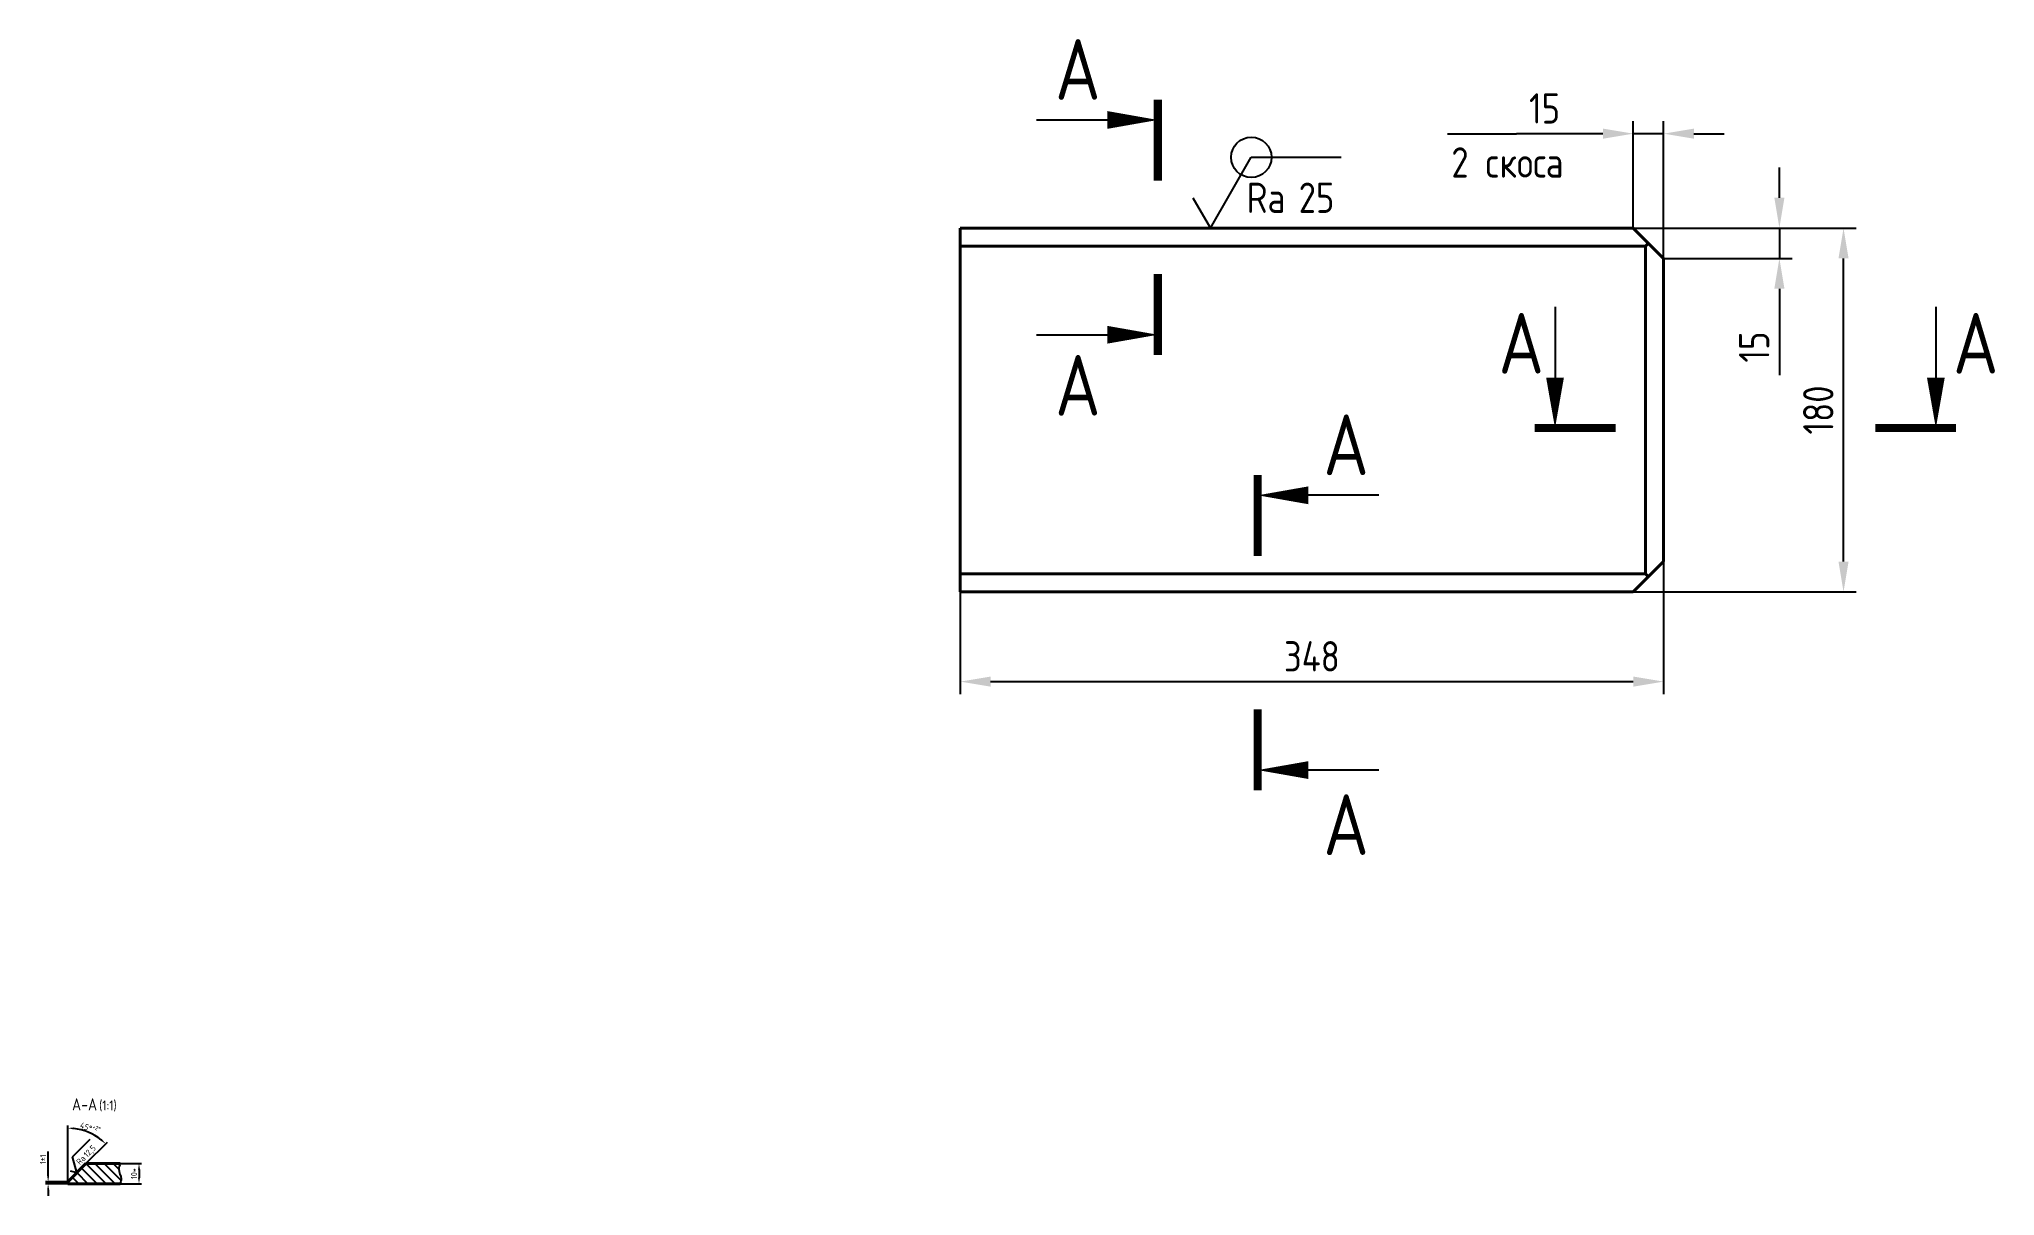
# Model space of a CAD drawing. Header units: millimetres. Extents: x -3 to 965, y -867 to -295.
import ezdxf
from ezdxf.enums import TextEntityAlignment as Align

# ---------------------------------------------------------------- set-up
doc = ezdxf.new("R2010")
doc.units = ezdxf.units.MM
for name, color, linetype in [('Bord', 1, 'Continuous'), ('Cont', 6, 'Continuous'), ('DIM', 7, 'Continuous'), ('HATCH', 2, 'Continuous'), ('Text', 3, 'Continuous'), ('Textb', 6, 'Continuous')]:
    doc.layers.add(name, color=color, linetype=linetype)
doc.styles.add('Style1', font='romans.shx', dxfattribs={"width": 0.8})
doc.dimstyles.new('Lin', dxfattribs={"dimtxt": 3, "dimasz": 3, "dimexe": 1.25, "dimexo": 0, "dimgap": 1, "dimtad": 1, "dimdec": 3, "dimtxsty": 'Style1', "dimcen": 2.5, "dimclrt": 3, "dimadec": 0, "dimazin": 0, "dimtfac": 1, "dimtdec": 3, "dimtmove": 0, "dimatfit": 3, "dimldrblk": 'DOT', "dimfxl": 1, "dimarcsym": 0})
doc.dimstyles.new('Lin5', dxfattribs={"dimscale": 5, "dimtxt": 3, "dimasz": 3, "dimexe": 1.25, "dimexo": 0, "dimgap": 1, "dimtad": 1, "dimdec": 3, "dimtxsty": 'Style1', "dimcen": 2.5, "dimclrt": 3, "dimadec": 0, "dimazin": 0, "dimtfac": 1, "dimtdec": 3, "dimtmove": 0, "dimatfit": 3, "dimldrblk": 'DOT', "dimfxl": 1, "dimarcsym": 0})

# ---------------------------------------------------------------- blocks, each defined once
blk = doc.blocks.new('*D25')
at = {"layer": 'DIM', "color": 0, "lineweight": -2, "transparency": 16777216}
for p, q in [((37.27, -850.92), (47.78, -850.92)), ((37.28, -860.92), (47.78, -860.92)), ((46.53, -853.92), (46.53, -857.92))]:
    blk.add_line(p, q, dxfattribs=at)
at = {"layer": 'DIM', "color": 0, "transparency": 16777216}
for points in [[(46.03, -853.92), (47.03, -853.92), (46.53, -850.92)], [(46.03, -857.92), (47.03, -857.92), (46.53, -860.92)]]:
    blk.add_solid(points, dxfattribs=at)
at = {"layer": 'DIM', "color": 3, "transparency": 16777216, "insert": (44.03, -855.92), "char_height": 3, "attachment_point": 5, "rotation": 90, "style": 'Style1'}
blk.add_mtext('10*', dxfattribs=at)
blk = doc.blocks.new('_Dot')
at = {"color": 0, "linetype": 'ByBlock', "lineweight": -2}
blk.add_line((-0.5, 0), (-1, 0), dxfattribs=at)
at = {"color": 0, "linetype": 'ByBlock', "const_width": 0.5}
blk.add_lwpolyline([(-0.25, 0, 1), (0.25, 0, 1)], format="xyb", close=True, dxfattribs=at)
blk = doc.blocks.new('*D26')
at = {"layer": 'DIM', "color": 0, "lineweight": -2, "transparency": 16777216}
for p, q in [((1.57, -856.92), (1.57, -844.92)), ((11.28, -859.92), (0.32, -859.92)), ((11.28, -860.92), (0.32, -860.92)), ((1.57, -860.92), (1.57, -859.92)), ((1.57, -863.92), (1.57, -866.92))]:
    blk.add_line(p, q, dxfattribs=at)
at = {"layer": 'DIM', "color": 0, "transparency": 16777216}
for points in [[(1.07, -856.92), (2.07, -856.92), (1.57, -859.92)], [(1.07, -863.92), (2.07, -863.92), (1.57, -860.92)]]:
    blk.add_solid(points, dxfattribs=at)
at = {"layer": 'DIM', "color": 3, "transparency": 16777216, "insert": (-0.93, -848.83), "char_height": 3, "attachment_point": 5, "rotation": 90, "style": 'Style1'}
blk.add_mtext('\\A1;1%%p1', dxfattribs=at)
blk = doc.blocks.new('ZNAK02')
at = {"layer": 'Textb', "style": 'Style1', "width": 0.8}
blk.add_attdef('А-А', text='', height=6, dxfattribs=at).set_placement((13.92, -0.06), align=Align.RIGHT)
blk.add_attdef('SC(1)', (14.94, -0.06), '', height=5, dxfattribs=at)
blk = doc.blocks.new('*D27')
at = {"layer": 'DIM', "color": 0, "lineweight": -2, "transparency": 16777216}
for p, q in [((11.28, -859.92), (11.28, -832.14)), ((20.28, -850.92), (30.92, -840.28))]:
    blk.add_line(p, q, dxfattribs=at)
blk.add_arc((11.28, -859.92), 26.52, 51.4841, 83.5159, dxfattribs=at)
at = {"layer": 'DIM', "color": 0, "transparency": 16777216}
for points in [[(14.25, -834.06), (14.3, -833.06), (11.28, -833.39)], [(28.13, -838.79), (27.46, -839.54), (30.03, -841.16)]]:
    blk.add_solid(points, dxfattribs=at)
at = {"layer": 'DIM', "color": 3, "transparency": 16777216, "insert": (22.39, -833.1), "char_height": 3, "attachment_point": 5, "rotation": 337.5, "style": 'Style1'}
blk.add_mtext('\\A1;45°{\\H0.7x;\\S+2°^ ;}', dxfattribs=at)
blk = doc.blocks.new('sherISO_01')
at = {"layer": 'Text'}
blk.add_line((4.04, 7), (16.36, 7), dxfattribs=at)
blk.add_lwpolyline([(-1.73, 3), (0, 0), (4.04, 7)], dxfattribs=at)
at = {"layer": 'Text', "style": 'Style1', "width": 0.8}
blk.add_text('Ra', height=3, dxfattribs=at).set_placement((3.58, 1.5))
blk.add_attdef('12,5', (8.73, 1.5), '', height=3, dxfattribs=at)
blk = doc.blocks.new('A$C6CF913E7')
at = {"layer": 'Text'}
blk.add_circle((0, 0), 2, dxfattribs=at)
blk = doc.blocks.new('sherISO_07')
at = {"layer": 'Text'}
blk.add_line((4.04, 7), (12.93, 7), dxfattribs=at)
blk.add_lwpolyline([(-1.73, 3), (0, 0), (4.04, 7)], dxfattribs=at)
blk.add_blockref('A$C6CF913E7', (4.04, 7))
at = {"layer": 'Text', "style": 'Style1', "width": 0.8}
blk.add_text('Ra', height=3, dxfattribs=at).set_placement((3.58, 1.5))
blk.add_attdef('25', (8.73, 1.5), '', height=3, dxfattribs=at)
blk = doc.blocks.new('razrez01')
at = {"layer": 'Text', "const_width": 0.8}
blk.add_lwpolyline([(0, 2), (0, -6)], dxfattribs=at)
at = {"layer": 'Text'}
blk.add_lwpolyline([(-12, 0), (-5, 0)], dxfattribs=at)
blk.add_lwpolyline([(0, 0, 0, 1.76, 0), (-5, 0, 1.76, 1.76, 0)], format="xyseb", dxfattribs=at)
at = {"layer": 'Textb', "style": 'Style1', "width": 0.8}
blk.add_attdef('A', (-10.16, 2), '', height=6, dxfattribs=at)
blk = doc.blocks.new('razrez02')
at = {"layer": 'Text', "const_width": 0.8}
blk.add_lwpolyline([(0, 6), (0, -2)], dxfattribs=at)
at = {"layer": 'Text'}
blk.add_lwpolyline([(-12, 0), (-5, 0)], dxfattribs=at)
blk.add_lwpolyline([(0, 0, 0, 1.76, 0), (-5, 0, 1.76, 1.76, 0)], format="xyseb", dxfattribs=at)
at = {"layer": 'Textb', "style": 'Style1', "width": 0.8}
blk.add_attdef('А', (-10.16, -8), '', height=6, dxfattribs=at)
blk = doc.blocks.new('*D30')
at = {"layer": 'DIM', "color": 0, "lineweight": -2, "transparency": 16777216}
for p, q in [((858.2, -373.07), (858.2, -358.07)), ((785.87, -388.07), (864.45, -388.07)), ((858.2, -388.07), (858.2, -403.07)), ((800.87, -403.07), (864.45, -403.07)), ((858.2, -418.07), (858.2, -460.78))]:
    blk.add_line(p, q, dxfattribs=at)
at = {"layer": 'DIM', "color": 0, "transparency": 16777216}
for points in [[(855.7, -373.07), (860.7, -373.07), (858.2, -388.07)], [(855.7, -418.07), (860.7, -418.07), (858.2, -403.07)]]:
    blk.add_solid(points, dxfattribs=at)
at = {"layer": 'DIM', "color": 3, "transparency": 16777216, "insert": (845.7, -446.92), "char_height": 15, "attachment_point": 5, "rotation": 90, "style": 'Style1'}
blk.add_mtext('15', dxfattribs=at)
blk = doc.blocks.new('*D31')
at = {"layer": 'DIM', "color": 0, "lineweight": -2, "transparency": 16777216}
for p, q in [((785.87, -388.07), (785.87, -335.11)), ((800.87, -403.07), (800.87, -335.11)), ((770.87, -341.36), (728.16, -341.36)), ((800.87, -341.36), (785.87, -341.36)), ((815.87, -341.36), (830.87, -341.36))]:
    blk.add_line(p, q, dxfattribs=at)
at = {"layer": 'DIM', "color": 0, "transparency": 16777216}
for points in [[(770.87, -338.86), (770.87, -343.86), (785.87, -341.36)], [(815.87, -338.86), (815.87, -343.86), (800.87, -341.36)]]:
    blk.add_solid(points, dxfattribs=at)
at = {"layer": 'DIM', "color": 3, "transparency": 16777216, "insert": (742.01, -328.86), "char_height": 15, "attachment_point": 5, "style": 'Style1'}
blk.add_mtext('15', dxfattribs=at)
blk = doc.blocks.new('*D32')
at = {"layer": 'DIM', "color": 0, "lineweight": -2, "transparency": 16777216}
for p, q in [((785.87, -388.07), (896.19, -388.07)), ((889.94, -553.07), (889.94, -403.07)), ((785.87, -568.07), (896.19, -568.07))]:
    blk.add_line(p, q, dxfattribs=at)
at = {"layer": 'DIM', "color": 0, "transparency": 16777216}
for points in [[(887.44, -403.07), (892.44, -403.07), (889.94, -388.07)], [(887.44, -553.07), (892.44, -553.07), (889.94, -568.07)]]:
    blk.add_solid(points, dxfattribs=at)
at = {"layer": 'DIM', "color": 3, "transparency": 16777216, "insert": (877.44, -478.07), "char_height": 15, "attachment_point": 5, "rotation": 90, "style": 'Style1'}
blk.add_mtext('180', dxfattribs=at)
blk = doc.blocks.new('*D33')
at = {"layer": 'DIM', "color": 0, "lineweight": -2, "transparency": 16777216}
for p, q in [((800.87, -553.07), (800.87, -618.72)), ((452.87, -568.07), (452.87, -618.72)), ((467.87, -612.47), (785.87, -612.47))]:
    blk.add_line(p, q, dxfattribs=at)
at = {"layer": 'DIM', "color": 0, "transparency": 16777216}
for points in [[(467.87, -609.97), (467.87, -614.97), (452.87, -612.47)], [(785.87, -609.97), (785.87, -614.97), (800.87, -612.47)]]:
    blk.add_solid(points, dxfattribs=at)
at = {"layer": 'DIM', "color": 3, "transparency": 16777216, "insert": (626.87, -599.97), "char_height": 15, "attachment_point": 5, "style": 'Style1'}
blk.add_mtext('348', dxfattribs=at)
blk = doc.blocks.new('razrez07')
at = {"layer": 'Text'}
blk.add_lwpolyline([(0, 12), (0, 5)], dxfattribs=at)
blk.add_lwpolyline([(0, 0, 0, 1.76, 0), (0, 5, 1.76, 1.76, 0)], format="xyseb", dxfattribs=at)
at = {"layer": 'Text', "const_width": 0.8}
blk.add_lwpolyline([(-2, 0), (6, 0)], dxfattribs=at)
at = {"layer": 'Textb', "style": 'Style1', "width": 0.8}
blk.add_attdef('А', (-5.59, 5.4), '', height=6, dxfattribs=at)
blk = doc.blocks.new('razrez08')
at = {"layer": 'Text'}
blk.add_lwpolyline([(0, 12), (0, 5)], dxfattribs=at)
blk.add_lwpolyline([(0, 0, 0, 1.76, 0), (0, 5, 1.76, 1.76, 0)], format="xyseb", dxfattribs=at)
at = {"layer": 'Text', "const_width": 0.8}
blk.add_lwpolyline([(2, 0), (-6, 0)], dxfattribs=at)
at = {"layer": 'Textb', "style": 'Style1', "width": 0.8}
blk.add_attdef('А', (1.7, 5.4), '', height=6, dxfattribs=at)
blk = doc.blocks.new('razrez03')
at = {"layer": 'Text', "const_width": 0.8}
blk.add_lwpolyline([(0, 2), (0, -6)], dxfattribs=at)
at = {"layer": 'Text'}
blk.add_lwpolyline([(0, 0, 0, 1.76, 0), (5, 0, 1.76, 1.76, 0)], format="xyseb", dxfattribs=at)
blk.add_lwpolyline([(12, 0), (5, 0)], dxfattribs=at)
at = {"layer": 'Textb', "style": 'Style1', "width": 0.8}
blk.add_attdef('A', (6.5, 2), '', height=6, dxfattribs=at)
blk = doc.blocks.new('razrez04')
at = {"layer": 'Text', "const_width": 0.8}
blk.add_lwpolyline([(0, 6), (0, -2)], dxfattribs=at)
at = {"layer": 'Text'}
blk.add_lwpolyline([(0, 0, 0, 1.76, 0), (5, 0, 1.76, 1.76, 0)], format="xyseb", dxfattribs=at)
blk.add_lwpolyline([(12, 0), (5, 0)], dxfattribs=at)
at = {"layer": 'Textb', "style": 'Style1', "width": 0.8}
blk.add_attdef('A', (6.5, -8.4), '', height=6, dxfattribs=at)

msp = doc.modelspace()

# ---------------------------------------------------------------- hatches: boundary and pattern name
at = {"layer": 'HATCH'}
h = msp.add_hatch(dxfattribs=at)
h.set_pattern_fill('ANSI31', color=256, angle=90)
edge = h.paths.add_edge_path()
edge.add_spline(control_points=[(37.2758, -860.9166), (37.5063, -860.1309), (38.2195, -857.6995), (35.9069, -854.3808), (36.9044, -851.8401), (37.2669, -850.9166)], knot_values=[0, 0, 0, 0, 2.39467105, 7.40966556, 10.27288337, 10.27288337, 10.27288337, 10.27288337], degree=3, periodic=0)
edge.add_line((37.2669, -850.9166), (20.2801, -850.9166))
edge.add_line((20.2801, -850.9166), (11.2801, -859.9166))
edge.add_line((11.2801, -859.9166), (11.2801, -860.9166))
edge.add_line((11.2801, -860.9166), (37.2758, -860.9166))

# ---------------------------------------------------------------- linework, layer by layer
at = {"layer": 'Bord'}
msp.add_open_spline([(37.2669, -850.9166), (36.9044, -851.8401), (35.9069, -854.3808), (38.2195, -857.6995), (37.5063, -860.1309), (37.2758, -860.9166)], degree=3, knots=[0, 0, 0, 0, 2.86321781, 7.87821232, 10.27288337, 10.27288337, 10.27288337, 10.27288337], dxfattribs=at)
at = {"layer": 'Cont', "lineweight": 40}
for p, q in [((452.8696, -388.0671), (452.8696, -568.0671)), ((452.8696, -388.0671), (785.8711, -388.0671)), ((785.8711, -388.0671), (800.8711, -403.0671)), ((791.8711, -397.0671), (793.3711, -395.5671)), ((452.8696, -397.0671), (791.8711, -397.0671)), ((791.8711, -397.0671), (791.8711, -559.0671)), ((800.8711, -403.0671), (800.8711, -553.0671)), ((452.8696, -559.0671), (791.8711, -559.0671)), ((785.8711, -568.0671), (800.8711, -553.0671)), ((791.8711, -559.0671), (793.3711, -560.5671)), ((452.8696, -568.0671), (785.8711, -568.0671)), ((11.2801, -859.9166), (20.2801, -850.9166)), ((37.2669, -850.9166), (20.2801, -850.9166)), ((11.2801, -860.9166), (11.2801, -859.9166)), ((37.2758, -860.9166), (11.2801, -860.9166))]:
    msp.add_line(p, q, dxfattribs=at)
at = {"layer": 'DIM'}
msp.add_line((693.9315, -341.3627), (728.1568, -341.3627), dxfattribs=at)

# ---------------------------------------------------------------- block references
at = {"layer": 'Cont'}
msp.add_blockref('ZNAK02', (11.8782, -824.623), dxfattribs=at).add_auto_attribs({'А-А': 'А-А', 'SC(1)': '(1:1)'})
at = {"layer": 'DIM', "xscale": 5, "yscale": 5, "zscale": 5}
for name, p, values in [('razrez01', (550.6361, -334.5775), {'A': 'А'}), ('sherISO_07', (576.6916, -388.0671), {'25': '25'}), ('razrez02', (550.6361, -440.8511), {'А': 'А'}), ('razrez07', (747.1798, -487.048), {'А': 'А'}), ('razrez08', (935.6206, -487.048), {'А': 'А'}), ('razrez03', (600.0749, -520.2883), {'A': 'А'}), ('razrez04', (600.0749, -656.2379), {'A': 'А'})]:
    msp.add_blockref(name, p, dxfattribs=at).add_auto_attribs(values)
at = {"layer": 'DIM', "rotation": 45.00000000000142}
msp.add_blockref('sherISO_01', (15.7801, -855.4166), dxfattribs=at).add_auto_attribs({'12,5': '12,5'})

# ---------------------------------------------------------------- texts
at = {"layer": 'Text', "style": 'Style1', "width": 0.8}
msp.add_text('2 cкоса', height=15, dxfattribs=at).set_placement((695.8801, -363.1048))

# ---------------------------------------------------------------- dimensions: what is measured, and where the dimension line sits
at = {"layer": 'DIM'}
dim = msp.add_linear_dim(base=(800.8711, -341.3627), p1=(785.8711, -388.0671), p2=(800.8711, -403.0671), dimstyle='Lin5', dxfattribs=at)
dim.commit()
dim.dimension.update_dxf_attribs({"geometry": '*D31', "text_midpoint": (742.0139, -341.3627), "dimtype": 160})
dim = msp.add_linear_dim(base=(858.1997, -388.0671), p1=(800.8711, -403.0671), p2=(785.8711, -388.0671), angle=90, dimstyle='Lin5', dxfattribs=at)
dim.commit()
dim.dimension.update_dxf_attribs({"geometry": '*D30', "text_midpoint": (858.1997, -446.9242), "dimtype": 160})
dim = msp.add_linear_dim(base=(889.939, -388.0671), p1=(785.8711, -568.0671), p2=(785.8711, -388.0671), angle=90, dimstyle='Lin5', dxfattribs=at)
dim.commit()
dim.dimension.update_dxf_attribs({"geometry": '*D32', "text_midpoint": (877.439, -478.0671)})
dim = msp.add_linear_dim(base=(800.8711, -612.4687), p1=(452.8696, -568.0671), p2=(800.8711, -553.0671), dimstyle='Lin5', override={"dimdec": 0}, dxfattribs=at)
dim.commit()
dim.dimension.update_dxf_attribs({"geometry": '*D33', "text_midpoint": (626.8704, -599.9687)})
dim = msp.add_angular_dim_2l(base=(24.5417, -836.9469), line1=((11.2801, -860.9166), (11.2801, -859.9166)), line2=((11.2801, -859.9166), (20.2801, -850.9166)), text='\\A1;<>{\\H0.7x;\\S+2°^ ;}', dimstyle='Lin', dxfattribs=at)
dim.commit()
dim.dimension.update_dxf_attribs({"geometry": '*D27', "text_midpoint": (22.3868, -833.1027)})
dim = msp.add_linear_dim(base=(1.5697, -859.9166), p1=(11.2801, -860.9166), p2=(11.2801, -859.9166), angle=90, text='\\A1;<>%%p1', dimstyle='Lin', override={"dimtp": 0, "dimtm": 0, "dimtdec": 3, "dimtzin": 8}, dxfattribs=at)
dim.commit()
dim.dimension.update_dxf_attribs({"geometry": '*D26', "text_midpoint": (1.5697, -848.8309), "dimtype": 160})
dim = msp.add_linear_dim(base=(46.5264, -860.9166), p1=(37.2669, -850.9166), p2=(37.2758, -860.9166), angle=90, text='<>*', dimstyle='Lin', dxfattribs=at)
dim.commit()
dim.dimension.update_dxf_attribs({"geometry": '*D25', "text_midpoint": (44.0264, -855.9166)})

doc.saveas('drawing.dxf')
